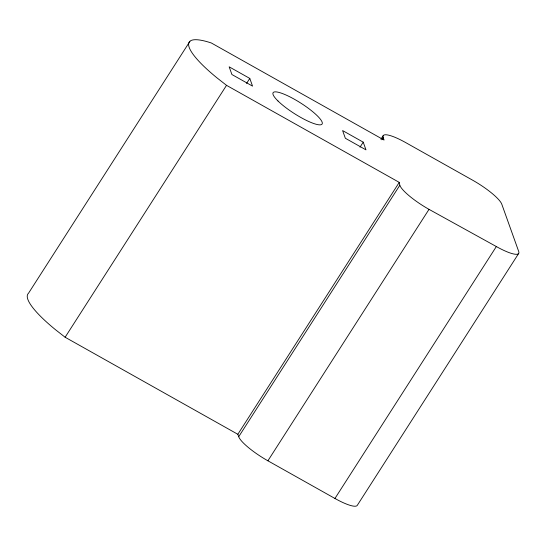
<?xml version="1.0" encoding="UTF-8"?>
<svg xmlns="http://www.w3.org/2000/svg" width="546" height="546" viewBox="0 0 546 546"><rect width="100%" height="100%" fill="white"/><g stroke="black" fill="none" stroke-linecap="round" stroke-linejoin="round"><path stroke-width="0.82" d="M189.906 41.353L28.501 293.263A82.03 17.342 32.6 0 0 55.603 329.798L65.124 337.244L237.844 434.288L238.711 436.718A30.576 6.463 32.6 0 0 267.902 460.797L334.944 498.471A30.61 6.47 32.6 0 0 357.296 505.33L518.7 253.419M65.124 337.244L226.529 85.333L217.008 77.887A82.03 17.342 32.6 0 1 211.35 42.991L384.07 140.049L383.21 137.64A30.61 6.47 32.6 0 1 405.542 142.506L472.597 180.173A30.61 6.47 32.6 0 1 501.815 204.279L518.686 251.419A30.61 6.47 32.6 0 1 496.348 246.553L429.013 209.35A30.576 6.463 32.6 0 1 399.822 185.278L399.249 182.378L226.529 85.333M246.567 83.442L249.788 78.419L229.163 66.83L231.92 74.529L252.545 86.118L249.788 78.419M359.998 147.181L363.22 142.158L342.595 130.569L345.352 138.268L365.977 149.857L363.22 142.158M380.896 139.237L383.196 135.647M381.831 139.796L383.21 137.64M237.844 434.288L399.249 182.378M238.711 436.718L399.822 185.278M267.902 460.797L429.013 209.35M334.944 498.471L496.348 246.553M277.996 100.996A29.081 6.149 32.6 0 0 320.42 124.829A29.081 6.149 32.6 0 0 294.294 99.201A29.081 6.149 32.6 0 0 277.996 100.996"/></g></svg>
